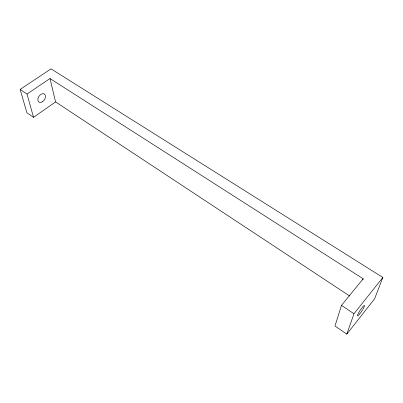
<?xml version="1.0" encoding="UTF-8"?>
<svg xmlns="http://www.w3.org/2000/svg" width="403" height="403" viewBox="0 0 403 403"><rect width="100%" height="100%" fill="white"/><g stroke="black" fill="none" stroke-linecap="round" stroke-linejoin="round"><path stroke-width="0.6" d="M49.992 78.53L363.189 278.79L341.487 305.373L334.984 325.972L346.797 334.142L374.589 298.814L382.85 277.471L51.01 68.858L20.15 89.426L26.88 112.729L33.545 117.338L55.569 101.904L49.992 78.53L27.016 94.04L20.15 89.426M362.781 279.974L363.189 278.79M346.797 334.142L353.965 313.756L382.85 277.471M55.569 101.904L349.542 295.923M341.487 305.373L353.965 313.756M27.016 94.04L33.545 117.338M42.572 101.722A4.861 3.244 -56.2 0 0 44.421 94.09A4.861 3.244 -56.2 0 0 37.993 98.463A4.861 3.244 -56.2 0 0 42.572 101.722M359.834 313.806A6.287 0.897 -56.5 0 0 364.488 305.424A6.287 0.897 -56.5 0 0 358.68 312.738A6.287 0.897 -56.5 0 0 359.834 313.806"/></g></svg>
